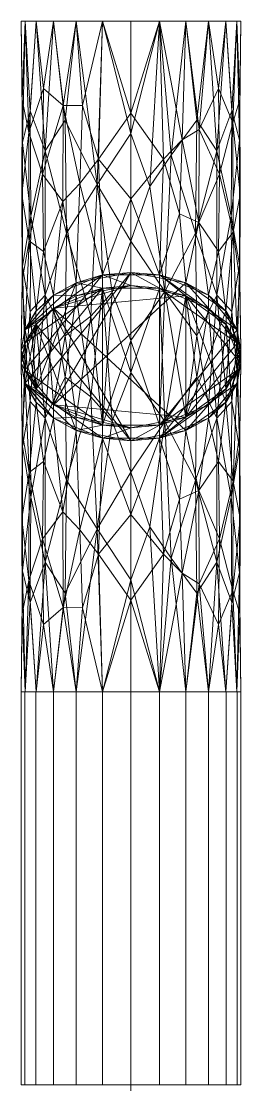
# Model space of a CAD drawing. Header units: inches. Extents: x -3325 to -59, y 5 to 733.
# Drawn here: x -334.44 to -331.56, y 559.69 to 573.6 of the extents above; entities that cross this region are included whole.
import ezdxf

# ---------------------------------------------------------------- set-up
doc = ezdxf.new("R2010")
doc.units = ezdxf.units.IN
doc.header["$MEASUREMENT"] = 0
doc.layers.add('P-PIPE', color=10, linetype='Continuous', lineweight=9)

# ---------------------------------------------------------------- blocks, each defined once
blk = doc.blocks.new('Elbow - Welded - Generic - Standard-1134765-06 - Fifth Level')
at = {"layer": 'P-PIPE'}
mesh = blk.add_polyface(dxfattribs=at)
corners = [(0.766, 2.798), (-0.197, 2.059), (-1.317, 1.595), (-2.52, 1.437), (-2.52, 1.388, 0.372), (-2.52, 1.244, 0.719), (-2.52, 1.016, 1.016), (-2.52, 0.719, 1.244), (-2.52, 0.372, 1.388), (-2.52, 0, 1.437), (-2.52, -0.372, 1.388), (-2.52, -0.719, 1.244), (-2.52, -1.016, 1.016), (-2.52, -1.244, 0.719), (-2.52, -1.388, 0.372), (-2.52, -1.437), (-1.053, -1.293), (0.358, -0.865), (1.658, -0.17), (2.798, 0.766), (2.763, 0.8, 0.372), (2.662, 0.902, 0.719), (2.5, 1.063, 1.016), (2.29, 1.274, 1.244), (2.045, 1.519, 1.388), (1.782, 1.782, 1.437), (1.519, 2.045, 1.388), (1.274, 2.29, 1.244), (1.063, 2.5, 1.016), (0.902, 2.662, 0.719), (0.8, 2.763, 0.372), (0.253, -0.611, 0.844), (0.031, -0.075, 1.314), (-0.717, 1.731, 0.427), (-0.251, 0.606, 1.429), (-0.517, 1.249, 1.158), (-0.385, -1.054, 0.444), (1.34, -0.254, 0.528), (-0.822, -0.683, 1.126), (1.064, 0.098, 1.126), (-0.935, -0.007, 1.422), (0.69, 0.671, 1.422), (-0.163, 1.723, 0.892), (-1.062, 0.725, 1.336), (0.353, 1.333, 1.335), (-1.226, -1.034, 0.861), (1.598, 0.136, 0.861), (-1.416, 1.255, 0.888), (-1.419, 1.416, 0.637), (-0.398, 1.765, 0.668), (-1.348, -0.46, 1.321), (1.279, 0.627, 1.321), (1.029, -0.523, 0.248), (-1.497, 0.262, 1.427), (0.873, 1.244, 1.427), (-1.638, 0.94, 1.148), (0.494, 1.822, 1.148)]
mesh.append_faces([[corners[k] for k in face] for face in [(16, 14, 15)]], dxfattribs={"vtx0": -1})
mesh.append_faces([[corners[k] for k in face] for face in [(6, 47, 5), (5, 48, 4), (17, 36, 16), (21, 37, 20), (2, 33, 1), (30, 49, 29)]], dxfattribs={"vtx0": -1, "vtx1": -1})
mesh.append_faces([[corners[k] for k in face] for face in [(36, 14, 16), (50, 38, 32), (40, 34, 53), (39, 46, 22), (47, 35, 42), (43, 35, 55), (37, 21, 46), (4, 33, 2), (1, 33, 30), (36, 17, 52), (31, 45, 36), (36, 45, 13), (33, 48, 49), (34, 40, 41), (44, 27, 56), (36, 37, 31), (53, 43, 8), (39, 23, 51), (34, 54, 44), (34, 44, 43), (47, 48, 5), (38, 39, 32), (39, 38, 31), (30, 33, 49), (41, 25, 54), (50, 40, 10), (56, 42, 35), (32, 51, 41), (44, 35, 43), (46, 39, 31), (32, 41, 40), (52, 20, 37), (38, 45, 31), (45, 38, 12), (37, 46, 31), (47, 6, 55), (49, 48, 47), (49, 47, 42), (4, 48, 33), (42, 29, 49), (38, 50, 11), (40, 50, 32), (41, 51, 24), (39, 51, 32), (20, 52, 18), (36, 52, 37), (40, 53, 9), (43, 53, 34), (44, 54, 26), (41, 54, 34), (43, 55, 7), (47, 55, 35), (42, 56, 28), (44, 56, 35)]], dxfattribs={"vtx0": -1, "vtx1": -1, "vtx2": -1})
mesh.append_faces([[corners[k] for k in face] for face in [(45, 12, 13), (52, 17, 18), (41, 24, 25)]], dxfattribs={"vtx0": -1, "vtx2": -1})
mesh.append_faces([[corners[k] for k in face] for face in [(0, 1, 30)]], dxfattribs={"vtx1": -1})
mesh.append_faces([[corners[k] for k in face] for face in [(23, 24, 51), (11, 12, 38), (9, 10, 40), (10, 11, 50), (7, 8, 43), (6, 7, 55), (27, 28, 56), (21, 22, 46), (8, 9, 53), (25, 26, 54), (22, 23, 39), (13, 14, 36), (28, 29, 42), (26, 27, 44)]], dxfattribs={"vtx1": -1, "vtx2": -1})
mesh.append_faces([[corners[k] for k in face] for face in [(2, 3, 4), (18, 19, 20)]], dxfattribs={"vtx2": -1})
mesh = blk.add_polyface(dxfattribs=at)
corners = [(2.798, 0.766), (1.658, -0.17), (0.358, -0.865), (-1.053, -1.293), (-2.52, -1.437), (-2.52, -1.388, -0.372), (-2.52, -1.244, -0.719), (-2.52, -1.016, -1.016), (-2.52, -0.719, -1.244), (-2.52, -0.372, -1.388), (-2.52, 0, -1.437), (-2.52, 0.372, -1.388), (-2.52, 0.719, -1.244), (-2.52, 1.016, -1.016), (-2.52, 1.244, -0.719), (-2.52, 1.388, -0.372), (-2.52, 1.437), (-1.317, 1.595), (-0.197, 2.059), (0.766, 2.798), (0.8, 2.763, -0.372), (0.902, 2.662, -0.719), (1.063, 2.5, -1.016), (1.274, 2.29, -1.244), (1.519, 2.045, -1.388), (1.782, 1.782, -1.437), (2.045, 1.519, -1.388), (2.29, 1.274, -1.244), (2.5, 1.063, -1.016), (2.662, 0.902, -0.719), (2.763, 0.8, -0.372), (0.253, -0.611, -0.844), (0.031, -0.075, -1.314), (-0.717, 1.731, -0.427), (-0.251, 0.606, -1.429), (-0.517, 1.249, -1.158), (1.018, -0.473, -0.444), (-0.768, -1.127, -0.528), (1.064, 0.098, -1.126), (-0.822, -0.683, -1.126), (0.666, 0.657, -1.422), (-0.962, -0.013, -1.422), (-1.104, 1.334, -0.892), (0.238, 1.264, -1.336), (-1.192, 0.693, -1.335), (-1.226, -1.034, -0.861), (1.598, 0.136, -0.861), (0.114, 1.888, -0.888), (0.002, 2.005, -0.637), (-0.967, 1.53, -0.668), (-1.348, -0.46, -1.321), (1.279, 0.627, -1.321), (-0.358, -1.097, -0.248), (-1.497, 0.262, -1.427), (0.873, 1.244, -1.427), (-1.638, 0.94, -1.148), (0.494, 1.822, -1.148)]
mesh.append_faces([[corners[k] for k in face] for face in [(13, 55, 12), (10, 41, 9), (22, 47, 21), (23, 56, 22), (29, 46, 28), (15, 49, 14)]], dxfattribs={"vtx0": -1, "vtx1": -1})
mesh.append_faces([[corners[k] for k in face] for face in [(15, 33, 49), (37, 6, 45), (33, 15, 17), (50, 39, 8), (35, 55, 42), (34, 40, 41), (36, 2, 52), (39, 45, 7), (36, 46, 29), (37, 31, 36), (37, 45, 31), (34, 53, 44), (44, 12, 55), (34, 44, 43), (54, 43, 24), (42, 47, 35), (43, 35, 56), (32, 41, 40), (31, 46, 36), (33, 48, 49), (54, 40, 34), (38, 32, 51), (32, 50, 41), (35, 43, 44), (36, 30, 1), (45, 39, 31), (39, 38, 31), (38, 39, 32), (5, 37, 52), (51, 40, 26), (41, 10, 53), (18, 20, 33), (47, 48, 21), (46, 38, 28), (38, 46, 31), (47, 22, 56), (49, 48, 47), (49, 47, 42), (20, 48, 33), (42, 14, 49), (41, 50, 9), (39, 50, 32), (38, 51, 27), (40, 51, 32), (5, 52, 3), (36, 52, 37), (44, 53, 11), (41, 53, 34), (40, 54, 25), (43, 54, 34), (42, 55, 13), (44, 55, 35), (43, 56, 23), (47, 56, 35)]], dxfattribs={"vtx0": -1, "vtx1": -1, "vtx2": -1})
mesh.append_faces([[corners[k] for k in face] for face in [(37, 5, 6), (50, 8, 9), (39, 7, 8), (52, 2, 3), (33, 17, 18), (48, 20, 21)]], dxfattribs={"vtx0": -1, "vtx2": -1})
mesh.append_faces([[corners[k] for k in face] for face in [(16, 17, 15), (0, 1, 30)]], dxfattribs={"vtx1": -1})
mesh.append_faces([[corners[k] for k in face] for face in [(11, 12, 44), (23, 24, 43), (10, 11, 53), (6, 7, 45), (13, 14, 42), (29, 30, 36), (25, 26, 40), (24, 25, 54), (1, 2, 36), (26, 27, 51), (27, 28, 38)]], dxfattribs={"vtx1": -1, "vtx2": -1})
mesh.append_faces([[corners[k] for k in face] for face in [(3, 4, 5), (18, 19, 20)]], dxfattribs={"vtx2": -1})
mesh = blk.add_polyface(dxfattribs=at)
corners = [(2.798, 0.766), (2.763, 0.8, -0.372), (2.662, 0.902, -0.719), (2.5, 1.063, -1.016), (2.29, 1.274, -1.244), (2.045, 1.519, -1.388), (1.782, 1.782, -1.437), (1.519, 2.045, -1.388), (1.274, 2.29, -1.244), (1.063, 2.5, -1.016), (0.902, 2.662, -0.719), (0.8, 2.763, -0.372), (0.766, 2.798), (0.8, 2.763, 0.372), (0.902, 2.662, 0.719), (1.063, 2.5, 1.016), (1.274, 2.29, 1.244), (1.519, 2.045, 1.388), (1.782, 1.782, 1.437), (2.045, 1.519, 1.388), (2.29, 1.274, 1.244), (2.5, 1.063, 1.016), (2.662, 0.902, 0.719), (2.763, 0.8, 0.372)]
mesh.append_faces([[corners[k] for k in face] for face in [(10, 8, 9), (4, 2, 3), (2, 0, 1), (20, 18, 19)]], dxfattribs={"vtx0": -1})
mesh.append_faces([[corners[k] for k in face] for face in [(15, 17, 14), (21, 12, 20), (18, 20, 17)]], dxfattribs={"vtx0": -1, "vtx1": -1})
mesh.append_faces([[corners[k] for k in face] for face in [(2, 6, 8), (2, 8, 10), (10, 21, 2), (4, 6, 2), (2, 21, 0), (20, 12, 14), (20, 14, 17), (10, 12, 21)]], dxfattribs={"vtx0": -1, "vtx1": -1, "vtx2": -1})
mesh.append_faces([[corners[k] for k in face] for face in [(23, 0, 22)]], dxfattribs={"vtx1": -1})
mesh.append_faces([[corners[k] for k in face] for face in [(21, 22, 0)]], dxfattribs={"vtx1": -1, "vtx2": -1})
mesh.append_faces([[corners[k] for k in face] for face in [(6, 7, 8), (4, 5, 6), (10, 11, 12), (12, 13, 14), (15, 16, 17)]], dxfattribs={"vtx2": -1})
mesh = blk.add_polyface(dxfattribs=at)
corners = [(-2.52, -1.437), (-2.52, -1.388, 0.372), (-2.52, -1.244, 0.719), (-2.52, -1.016, 1.016), (-2.52, -0.719, 1.244), (-2.52, -0.372, 1.388), (-2.52, 0, 1.437), (-2.52, 0.372, 1.388), (-2.52, 0.719, 1.244), (-2.52, 1.016, 1.016), (-2.52, 1.244, 0.719), (-2.52, 1.388, 0.372), (-2.52, 1.437), (-2.52, 1.388, -0.372), (-2.52, 1.244, -0.719), (-2.52, 1.016, -1.016), (-2.52, 0.719, -1.244), (-2.52, 0.372, -1.388), (-2.52, 0, -1.437), (-2.52, -0.372, -1.388), (-2.52, -0.719, -1.244), (-2.52, -1.016, -1.016), (-2.52, -1.244, -0.719), (-2.52, -1.388, -0.372)]
mesh.append_faces([[corners[k] for k in face] for face in [(16, 22, 14, 15), (13, 1, 12)]], dxfattribs={"vtx0": -1, "vtx1": -1})
mesh.append_faces([[corners[k] for k in face] for face in [(4, 7, 12, 3)]], dxfattribs={"vtx0": -1, "vtx1": -1, "vtx2": -1})
mesh.append_faces([[corners[k] for k in face] for face in [(14, 0, 1, 13)]], dxfattribs={"vtx0": -1, "vtx2": -1})
mesh.append_faces([[corners[k] for k in face] for face in [(12, 7, 8, 9)]], dxfattribs={"vtx0": -1, "vtx3": -1})
mesh.append_faces([[corners[k] for k in face] for face in [(17, 18, 22, 16), (18, 19, 22)]], dxfattribs={"vtx1": -1, "vtx2": -1})
mesh.append_faces([[corners[k] for k in face] for face in [(20, 21, 22, 19), (10, 11, 12, 9)]], dxfattribs={"vtx2": -1})
mesh.append_faces([[corners[k] for k in face] for face in [(22, 23, 0, 14), (1, 2, 3, 12)]], dxfattribs={"vtx2": -1, "vtx3": -1})
mesh.append_faces([[corners[k] for k in face] for face in [(4, 5, 6, 7)]], dxfattribs={"vtx3": -1})

msp = doc.modelspace()

# ---------------------------------------------------------------- linework, layer by layer
at = {"layer": 'P-PIPE', "color": 1}
for p, q in [((-333, 569.128, 1074.218), (-333, 569.301, 1074.046)), ((-333, 569.128, 1074.218), (-333, 569.301, 1074.046)), ((-333, 559.689, 1076), (-333, 564.827, 1076)), ((-333, 559.689, 1076), (-333, 564.827, 1076)), ((-333, 559.689, 1076), (-333, 553.704, 1076))]:
    msp.add_line(p, q, dxfattribs=at)
at = {"layer": 'P-PIPE', "color": 1, "extrusion": (-1, 0, 0)}
for centre, start, end in [((-573.602, 1078.347, 333), 270, 315), ((-564.827, 1069.917, 333), 90, 135)]:
    msp.add_arc(centre, 6.083, start, end, dxfattribs=at)

# ---------------------------------------------------------------- block references
msp.add_blockref('Elbow - Welded - Generic - Standard-1134765-06 - Fifth Level', (-571.083, 1072.264, 333), dxfattribs=at)
at = {"layer": 'P-PIPE', "color": 1, "extrusion": (-1, 0, 0), "rotation": 180}
msp.add_blockref('Elbow - Welded - Generic - Standard-1134765-06 - Fifth Level', (-567.347, 1076, 333), dxfattribs=at)

# ---------------------------------------------------------------- meshes
at = {"layer": 'P-PIPE', "color": 1}
mesh = msp.add_polyface(dxfattribs=at)
corners = [(-331.563, 569.301, 1074.046), (-331.611, 569.038, 1073.783), (-331.755, 568.793, 1073.537), (-331.984, 568.582, 1073.327), (-332.281, 568.421, 1073.165), (-332.628, 568.319, 1073.064), (-333, 568.284, 1073.029), (-333.372, 568.319, 1073.064), (-333.719, 568.421, 1073.165), (-334.016, 568.582, 1073.327), (-334.245, 568.793, 1073.537), (-334.389, 569.038, 1073.783), (-334.437, 569.301, 1074.046), (-334.389, 569.564, 1074.309), (-334.245, 569.809, 1074.554), (-334.016, 570.02, 1074.764), (-333.719, 570.181, 1074.926), (-333.372, 570.283, 1075.027), (-333, 570.317, 1075.062), (-332.628, 570.283, 1075.027), (-332.281, 570.181, 1074.926), (-331.984, 570.02, 1074.764), (-331.755, 569.809, 1074.554), (-331.611, 569.564, 1074.309)]
mesh.append_faces([[corners[k] for k in face] for face in [(17, 15, 16), (11, 9, 10), (9, 7, 8), (23, 21, 22), (1, 23, 0), (5, 3, 4), (3, 1, 2)]], dxfattribs={"vtx0": -1, "color": 1})
mesh.append_faces([[corners[k] for k in face] for face in [(13, 15, 17), (13, 17, 11), (7, 9, 11), (17, 7, 11), (19, 21, 23), (19, 23, 5), (1, 3, 5), (23, 1, 5)]], dxfattribs={"vtx0": -1, "vtx1": -1, "vtx2": -1, "color": 1})
mesh.append_faces([[corners[k] for k in face] for face in [(7, 17, 19, 5)]], dxfattribs={"vtx0": -1, "vtx1": -1, "vtx2": -1, "vtx3": -1, "color": 1})
mesh.append_faces([[corners[k] for k in face] for face in [(6, 7, 5)]], dxfattribs={"vtx1": -1, "color": 1})
mesh.append_faces([[corners[k] for k in face] for face in [(13, 14, 15), (11, 12, 13), (17, 18, 19), (19, 20, 21)]], dxfattribs={"vtx2": -1, "color": 1})
mesh = msp.add_polyface(dxfattribs=at)
corners = [(-334.437, 569.128, 1074.218), (-334.389, 569.391, 1074.481), (-334.245, 569.636, 1074.727), (-334.016, 569.847, 1074.937), (-333.719, 570.009, 1075.099), (-333.372, 570.11, 1075.2), (-333, 570.145, 1075.235), (-333, 570.317, 1075.062), (-333.372, 570.283, 1075.027), (-333.719, 570.181, 1074.926), (-334.016, 570.02, 1074.764), (-334.245, 569.809, 1074.554), (-334.389, 569.564, 1074.309), (-334.437, 569.301, 1074.046)]
mesh.append_faces([[corners[k] for k in face] for face in [(6, 8, 5), (4, 10, 3), (10, 4, 9)]], dxfattribs={"vtx0": -1, "vtx1": -1, "color": 1})
mesh.append_faces([[corners[k] for k in face] for face in [(5, 8, 9), (2, 11, 12), (1, 12, 13), (11, 2, 3, 10)]], dxfattribs={"vtx0": -1, "vtx2": -1, "color": 1})
mesh.append_faces([[corners[k] for k in face] for face in [(0, 1, 13)]], dxfattribs={"vtx1": -1, "color": 1})
mesh.append_faces([[corners[k] for k in face] for face in [(4, 5, 9), (1, 2, 12)]], dxfattribs={"vtx1": -1, "vtx2": -1, "color": 1})
mesh.append_faces([[corners[k] for k in face] for face in [(6, 7, 8)]], dxfattribs={"vtx2": -1, "color": 1})
mesh = msp.add_polyface(dxfattribs=at)
corners = [(-333, 570.145, 1075.235), (-332.628, 570.11, 1075.2), (-332.281, 570.009, 1075.099), (-331.984, 569.847, 1074.937), (-331.755, 569.636, 1074.727), (-331.611, 569.391, 1074.481), (-331.563, 569.128, 1074.218), (-331.563, 569.301, 1074.046), (-331.611, 569.564, 1074.309), (-331.755, 569.809, 1074.554), (-331.984, 570.02, 1074.764), (-332.281, 570.181, 1074.926), (-332.628, 570.283, 1075.027), (-333, 570.317, 1075.062)]
mesh.append_faces([[corners[k] for k in face] for face in [(6, 8, 5), (3, 11, 2), (11, 3, 10)]], dxfattribs={"vtx0": -1, "vtx1": -1, "color": 1})
mesh.append_faces([[corners[k] for k in face] for face in [(5, 8, 9), (10, 3, 4, 9), (2, 11, 12), (1, 12, 13)]], dxfattribs={"vtx0": -1, "vtx2": -1, "color": 1})
mesh.append_faces([[corners[k] for k in face] for face in [(0, 1, 13)]], dxfattribs={"vtx1": -1, "color": 1})
mesh.append_faces([[corners[k] for k in face] for face in [(4, 5, 9), (1, 2, 12)]], dxfattribs={"vtx1": -1, "vtx2": -1, "color": 1})
mesh.append_faces([[corners[k] for k in face] for face in [(6, 7, 8)]], dxfattribs={"vtx2": -1, "color": 1})
mesh = msp.add_polyface(dxfattribs=at)
corners = [(-331.563, 569.128, 1074.218), (-331.611, 569.391, 1074.481), (-331.755, 569.636, 1074.727), (-331.984, 569.847, 1074.937), (-332.281, 570.009, 1075.099), (-332.628, 570.11, 1075.2), (-333, 570.145, 1075.235), (-333.372, 570.11, 1075.2), (-333.719, 570.009, 1075.099), (-334.016, 569.847, 1074.937), (-334.245, 569.636, 1074.727), (-334.389, 569.391, 1074.481), (-334.437, 569.128, 1074.218), (-334.389, 568.865, 1073.955), (-334.245, 568.62, 1073.71), (-334.016, 568.41, 1073.5), (-333.719, 568.248, 1073.338), (-333.372, 568.146, 1073.236), (-333, 568.112, 1073.202), (-332.628, 568.146, 1073.236), (-332.281, 568.248, 1073.338), (-331.984, 568.41, 1073.5), (-331.755, 568.62, 1073.71), (-331.611, 568.865, 1073.955)]
mesh.append_faces([[corners[k] for k in face] for face in [(19, 17, 18)]], dxfattribs={"vtx0": -1, "color": 1})
mesh.append_faces([[corners[k] for k in face] for face in [(7, 9, 11), (13, 7, 11), (13, 15, 17), (13, 17, 7), (1, 3, 5), (19, 1, 5), (19, 21, 23), (19, 23, 1)]], dxfattribs={"vtx0": -1, "vtx1": -1, "vtx2": -1, "color": 1})
mesh.append_faces([[corners[k] for k in face] for face in [(5, 7, 17, 19)]], dxfattribs={"vtx0": -1, "vtx1": -1, "vtx2": -1, "vtx3": -1, "color": 1})
mesh.append_faces([[corners[k] for k in face] for face in [(8, 9, 7), (14, 15, 13), (16, 17, 15), (2, 3, 1), (0, 1, 23), (20, 21, 19), (22, 23, 21)]], dxfattribs={"vtx1": -1, "color": 1})
mesh.append_faces([[corners[k] for k in face] for face in [(9, 10, 11), (11, 12, 13), (5, 6, 7), (3, 4, 5)]], dxfattribs={"vtx2": -1, "color": 1})
mesh = msp.add_polyface(dxfattribs=at)
corners = [(-333, 568.112, 1073.202), (-333.372, 568.146, 1073.236), (-333.719, 568.248, 1073.338), (-334.016, 568.41, 1073.5), (-334.245, 568.62, 1073.71), (-334.389, 568.865, 1073.955), (-334.437, 569.128, 1074.218), (-334.437, 569.301, 1074.046), (-334.389, 569.038, 1073.783), (-334.245, 568.793, 1073.537), (-334.016, 568.582, 1073.327), (-333.719, 568.421, 1073.165), (-333.372, 568.319, 1073.064), (-333, 568.284, 1073.029)]
mesh.append_faces([[corners[k] for k in face] for face in [(6, 8, 5), (3, 11, 2), (11, 3, 10)]], dxfattribs={"vtx0": -1, "vtx1": -1, "color": 1})
mesh.append_faces([[corners[k] for k in face] for face in [(5, 8, 9), (10, 3, 4, 9), (2, 11, 12), (1, 12, 13)]], dxfattribs={"vtx0": -1, "vtx2": -1, "color": 1})
mesh.append_faces([[corners[k] for k in face] for face in [(0, 1, 13)]], dxfattribs={"vtx1": -1, "color": 1})
mesh.append_faces([[corners[k] for k in face] for face in [(4, 5, 9), (1, 2, 12)]], dxfattribs={"vtx1": -1, "vtx2": -1, "color": 1})
mesh.append_faces([[corners[k] for k in face] for face in [(6, 7, 8)]], dxfattribs={"vtx2": -1, "color": 1})
mesh = msp.add_polyface(dxfattribs=at)
corners = [(-331.563, 569.128, 1074.218), (-331.611, 568.865, 1073.955), (-331.755, 568.62, 1073.71), (-331.984, 568.41, 1073.5), (-332.281, 568.248, 1073.338), (-332.628, 568.146, 1073.236), (-333, 568.112, 1073.202), (-333, 568.284, 1073.029), (-332.628, 568.319, 1073.064), (-332.281, 568.421, 1073.165), (-331.984, 568.582, 1073.327), (-331.755, 568.793, 1073.537), (-331.611, 569.038, 1073.783), (-331.563, 569.301, 1074.046)]
mesh.append_faces([[corners[k] for k in face] for face in [(6, 8, 5), (4, 10, 3), (10, 4, 9)]], dxfattribs={"vtx0": -1, "vtx1": -1, "color": 1})
mesh.append_faces([[corners[k] for k in face] for face in [(5, 8, 9), (2, 11, 12), (1, 12, 13), (11, 2, 3, 10)]], dxfattribs={"vtx0": -1, "vtx2": -1, "color": 1})
mesh.append_faces([[corners[k] for k in face] for face in [(0, 1, 13)]], dxfattribs={"vtx1": -1, "color": 1})
mesh.append_faces([[corners[k] for k in face] for face in [(4, 5, 9), (1, 2, 12)]], dxfattribs={"vtx1": -1, "vtx2": -1, "color": 1})
mesh.append_faces([[corners[k] for k in face] for face in [(6, 7, 8)]], dxfattribs={"vtx2": -1, "color": 1})
mesh = msp.add_polyface(dxfattribs=at)
corners = [(-331.563, 564.827, 1076), (-331.611, 564.827, 1075.628), (-331.755, 564.827, 1075.281), (-331.984, 564.827, 1074.984), (-332.281, 564.827, 1074.755), (-332.628, 564.827, 1074.611), (-333, 564.827, 1074.562), (-333.372, 564.827, 1074.611), (-333.719, 564.827, 1074.755), (-334.016, 564.827, 1074.984), (-334.245, 564.827, 1075.281), (-334.389, 564.827, 1075.628), (-334.437, 564.827, 1076), (-334.389, 564.827, 1076.372), (-334.245, 564.827, 1076.719), (-334.016, 564.827, 1077.016), (-333.719, 564.827, 1077.245), (-333.372, 564.827, 1077.389), (-333, 564.827, 1077.438), (-332.628, 564.827, 1077.389), (-332.281, 564.827, 1077.245), (-331.984, 564.827, 1077.016), (-331.755, 564.827, 1076.719), (-331.611, 564.827, 1076.372)]
mesh.append_faces([[corners[k] for k in face] for face in [(13, 11, 12), (16, 14, 15), (19, 17, 18), (1, 23, 0)]], dxfattribs={"vtx0": -1, "color": 1})
mesh.append_faces([[corners[k] for k in face] for face in [(7, 17, 5, 6), (4, 22, 2, 3), (20, 4, 19)]], dxfattribs={"vtx0": -1, "vtx1": -1, "color": 1})
mesh.append_faces([[corners[k] for k in face] for face in [(14, 8, 11, 13)]], dxfattribs={"vtx0": -1, "vtx1": -1, "vtx2": -1, "color": 1})
mesh.append_faces([[corners[k] for k in face] for face in [(7, 16, 17)]], dxfattribs={"vtx0": -1, "vtx2": -1, "color": 1})
mesh.append_faces([[corners[k] for k in face] for face in [(16, 7, 8, 14), (19, 4, 5, 17)]], dxfattribs={"vtx0": -1, "vtx2": -1, "vtx3": -1, "color": 1})
mesh.append_faces([[corners[k] for k in face] for face in [(1, 2, 22, 23)]], dxfattribs={"vtx1": -1, "vtx3": -1, "color": 1})
mesh.append_faces([[corners[k] for k in face] for face in [(20, 21, 22, 4)]], dxfattribs={"vtx2": -1, "vtx3": -1, "color": 1})
mesh.append_faces([[corners[k] for k in face] for face in [(8, 9, 10, 11)]], dxfattribs={"vtx3": -1, "color": 1})
mesh = msp.add_polyface(dxfattribs=at)
corners = [(-334.437, 559.689, 1076), (-334.389, 559.689, 1076.372), (-334.245, 559.689, 1076.719), (-334.016, 559.689, 1077.016), (-333.719, 559.689, 1077.245), (-333.372, 559.689, 1077.389), (-333, 559.689, 1077.438), (-333, 564.827, 1077.438), (-333.372, 564.827, 1077.389), (-333.719, 564.827, 1077.245), (-334.016, 564.827, 1077.016), (-334.245, 564.827, 1076.719), (-334.389, 564.827, 1076.372), (-334.437, 564.827, 1076)]
mesh.append_faces([[corners[k] for k in face] for face in [(7, 8, 5, 6)]], dxfattribs={"vtx1": -1, "color": 1})
mesh.append_faces([[corners[k] for k in face] for face in [(8, 9, 4, 5), (3, 4, 9, 10), (11, 12, 1, 2), (2, 3, 10, 11)]], dxfattribs={"vtx1": -1, "vtx3": -1, "color": 1})
mesh.append_faces([[corners[k] for k in face] for face in [(12, 13, 0, 1)]], dxfattribs={"vtx3": -1, "color": 1})
mesh = msp.add_polyface(dxfattribs=at)
corners = [(-333, 559.689, 1074.562), (-333.372, 559.689, 1074.611), (-333.719, 559.689, 1074.755), (-334.016, 559.689, 1074.984), (-334.245, 559.689, 1075.281), (-334.389, 559.689, 1075.628), (-334.437, 559.689, 1076), (-334.437, 564.827, 1076), (-334.389, 564.827, 1075.628), (-334.245, 564.827, 1075.281), (-334.016, 564.827, 1074.984), (-333.719, 564.827, 1074.755), (-333.372, 564.827, 1074.611), (-333, 564.827, 1074.562)]
mesh.append_faces([[corners[k] for k in face] for face in [(7, 8, 5, 6)]], dxfattribs={"vtx1": -1, "color": 1})
mesh.append_faces([[corners[k] for k in face] for face in [(8, 9, 4, 5), (3, 4, 9, 10), (11, 12, 1, 2), (2, 3, 10, 11)]], dxfattribs={"vtx1": -1, "vtx3": -1, "color": 1})
mesh.append_faces([[corners[k] for k in face] for face in [(12, 13, 0, 1)]], dxfattribs={"vtx3": -1, "color": 1})
mesh = msp.add_polyface(dxfattribs=at)
corners = [(-333, 559.689, 1077.438), (-332.628, 559.689, 1077.389), (-332.281, 559.689, 1077.245), (-331.984, 559.689, 1077.016), (-331.755, 559.689, 1076.719), (-331.611, 559.689, 1076.372), (-331.563, 559.689, 1076), (-331.563, 564.827, 1076), (-331.611, 564.827, 1076.372), (-331.755, 564.827, 1076.719), (-331.984, 564.827, 1077.016), (-332.281, 564.827, 1077.245), (-332.628, 564.827, 1077.389), (-333, 564.827, 1077.438)]
mesh.append_faces([[corners[k] for k in face] for face in [(7, 8, 5, 6)]], dxfattribs={"vtx1": -1, "color": 1})
mesh.append_faces([[corners[k] for k in face] for face in [(8, 9, 4, 5), (3, 4, 9, 10), (11, 12, 1, 2), (2, 3, 10, 11)]], dxfattribs={"vtx1": -1, "vtx3": -1, "color": 1})
mesh.append_faces([[corners[k] for k in face] for face in [(12, 13, 0, 1)]], dxfattribs={"vtx3": -1, "color": 1})
mesh = msp.add_polyface(dxfattribs=at)
corners = [(-331.563, 559.689, 1076), (-331.611, 559.689, 1075.628), (-331.755, 559.689, 1075.281), (-331.984, 559.689, 1074.984), (-332.281, 559.689, 1074.755), (-332.628, 559.689, 1074.611), (-333, 559.689, 1074.562), (-333, 564.827, 1074.562), (-332.628, 564.827, 1074.611), (-332.281, 564.827, 1074.755), (-331.984, 564.827, 1074.984), (-331.755, 564.827, 1075.281), (-331.611, 564.827, 1075.628), (-331.563, 564.827, 1076)]
mesh.append_faces([[corners[k] for k in face] for face in [(7, 8, 5, 6)]], dxfattribs={"vtx1": -1, "color": 1})
mesh.append_faces([[corners[k] for k in face] for face in [(8, 9, 4, 5), (3, 4, 9, 10), (11, 12, 1, 2), (2, 3, 10, 11)]], dxfattribs={"vtx1": -1, "vtx3": -1, "color": 1})
mesh.append_faces([[corners[k] for k in face] for face in [(12, 13, 0, 1)]], dxfattribs={"vtx3": -1, "color": 1})
mesh = msp.add_polyface(dxfattribs=at)
corners = [(-331.563, 559.689, 1076), (-331.611, 559.689, 1076.372), (-331.755, 559.689, 1076.719), (-331.984, 559.689, 1077.016), (-332.281, 559.689, 1077.245), (-332.628, 559.689, 1077.389), (-333, 559.689, 1077.438), (-333.372, 559.689, 1077.389), (-333.719, 559.689, 1077.245), (-334.016, 559.689, 1077.016), (-334.245, 559.689, 1076.719), (-334.389, 559.689, 1076.372), (-334.437, 559.689, 1076), (-334.389, 559.689, 1075.628), (-334.245, 559.689, 1075.281), (-334.016, 559.689, 1074.984), (-333.719, 559.689, 1074.755), (-333.372, 559.689, 1074.611), (-333, 559.689, 1074.562), (-332.628, 559.689, 1074.611), (-332.281, 559.689, 1074.755), (-331.984, 559.689, 1074.984), (-331.755, 559.689, 1075.281), (-331.611, 559.689, 1075.628)]
mesh.append_faces([[corners[k] for k in face] for face in [(19, 7, 17, 18), (22, 2, 20, 21), (5, 20, 4)]], dxfattribs={"vtx0": -1, "vtx1": -1, "color": 1})
mesh.append_faces([[corners[k] for k in face] for face in [(10, 13, 16, 8)]], dxfattribs={"vtx0": -1, "vtx1": -1, "vtx2": -1, "vtx3": -1, "color": 1})
mesh.append_faces([[corners[k] for k in face] for face in [(8, 16, 17, 7)]], dxfattribs={"vtx0": -1, "vtx2": -1, "color": 1})
mesh.append_faces([[corners[k] for k in face] for face in [(9, 10, 8), (6, 7, 5)]], dxfattribs={"vtx1": -1, "color": 1})
mesh.append_faces([[corners[k] for k in face] for face in [(22, 23, 2)]], dxfattribs={"vtx1": -1, "vtx2": -1, "color": 1})
mesh.append_faces([[corners[k] for k in face] for face in [(19, 20, 5, 7)]], dxfattribs={"vtx1": -1, "vtx2": -1, "vtx3": -1, "color": 1})
mesh.append_faces([[corners[k] for k in face] for face in [(14, 15, 16, 13), (11, 12, 13, 10)]], dxfattribs={"vtx2": -1, "color": 1})
mesh.append_faces([[corners[k] for k in face] for face in [(2, 3, 4, 20)]], dxfattribs={"vtx2": -1, "vtx3": -1, "color": 1})
mesh.append_faces([[corners[k] for k in face] for face in [(23, 0, 1, 2)]], dxfattribs={"vtx3": -1, "color": 1})

doc.saveas('drawing.dxf')
